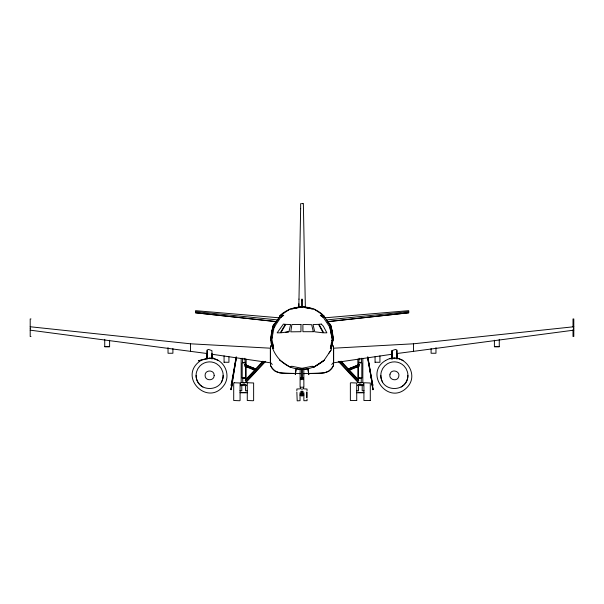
<?xml version="1.0" encoding="UTF-8"?>
<svg xmlns="http://www.w3.org/2000/svg" width="604" height="604" viewBox="0 0 604 604"><rect width="100%" height="100%" fill="white"/><g stroke="black" fill="none" stroke-linecap="round" stroke-linejoin="round"><path stroke-width="0.91" d="M333.529 348.599L333.536 346.756L331.747 343.767L333.536 346.756L333.536 365.375C328.47 376.888 313.733 372.275 303.782 373.725M298.98 299.161L300.641 208.622M391.996 359.101L392.049 350.607L395.446 349.437L396.956 350.026L396.956 359.07L396.888 353.287M207.112 353.287L207.051 359.146L207.044 350.026L208.554 349.437L211.951 350.607L212.004 359.101M298.859 303.782L298.814 307.512L298.98 299.093M361.207 382.959L361.275 378.308L360.739 378.157M303.533 388.666L303.555 387.202M391.958 354.057L392.049 350.607L391.988 359.184M396.518 356.345L396.888 350.728M242.763 358.225L242.483 362.287L243.14 362.468L245.171 362.287L244.892 358.225M359.108 358.225L358.829 362.287L359.486 362.468L361.517 362.287L361.237 358.225M333.393 348.576L333.536 346.756M232.147 384.28L231.136 385.133L232.147 384.28L230.985 389.678L236.066 357.002M231.294 389.678L236.375 357.002M330.849 345.73L330.562 347.64L331.309 347.64L331.709 345.73M223.17 375.363C223.306 392.872 195.975 392.857 196.104 375.363M407.896 375.363C408.025 392.857 380.694 392.872 380.83 375.363M300.324 369.308L296.141 368.734L295.311 374.623L296.141 368.734C281.653 366.137 271.06 352.51 270.554 337.998L270.992 340.195M272.064 332.487L272.034 333.385M230.985 389.678L231.83 384.28M231.136 385.133L236.187 357.409M231.453 385.133L236.504 357.402M300.935 394.91L301.547 391.724M272.691 327.602L271.551 333.385L272.653 328.508M271.687 334.261L273.212 326.439L279.516 316.987M272.155 337.092L271.808 338.852L273.265 345.918M271.845 338.859L274.125 327.293L280.664 317.478L283.744 315.265L281.721 315.265L279.992 316.383L273.265 326.538L272.676 329.701L274.057 325.503L273.355 326.409M331.875 340.603L332.223 338.852L329.905 327.293M332.343 342.513L331.143 348.516L330.358 348.516L331.936 340.15M333.031 340.195L333.242 339.131M270.569 338.013L272.963 325.979L274.948 323.027L274.239 324.091M270.864 338.383L271.747 333.869M272.381 330.894L272.698 329.301M332.283 342.876L333.182 338.368M296.141 368.734C306.183 371.211 316.33 366.892 323.948 360.475L331.067 350.056L333.461 338.013L331.067 325.979L329.104 323.027L329.799 324.091M288.961 331.709L290.622 324.529L285.813 324.371L280.852 332.819L288.961 331.739L285.601 332.328M270.471 348.599L270.464 346.756L272.253 343.767L270.464 346.756L270.464 365.375C275.53 376.888 290.267 372.275 300.218 373.725M300.913 377.643L300.498 378.693L300.935 379.75L300.618 379.259M303.042 379.727L303.457 378.67L303.019 377.643M274.156 327.323L274.888 326.228M272.97 325.986L274.299 324.008M328.976 353.144L331.067 350.056M240.634 382.725L240.634 385.707L241.524 384.514L245.798 384.514L246.689 385.707M357.311 385.707L358.202 384.514L362.476 384.514L363.366 385.707L363.366 382.725M331.747 364.514L333.536 362.415L333.567 365.375L331.747 368.364L328.757 371.354L324.288 372.834L310.909 373.453M245.156 380.203L262.899 361.192M245.571 380.588L263.314 361.577M245.685 381.985L264.695 361.615M246.1 382.347L265.715 361.298M200.943 360.445C176.564 376.405 208.75 408.583 224.711 384.212C230.396 374.767 224.831 361.366 214.133 358.716C213.635 355.295 183.556 365.261 207.859 358.399M385.669 360.445C363.51 373.431 388.387 405.835 406.666 387.813C421.064 374.027 402.347 350.192 385.767 360.445M279.833 315.869L290.011 309.052M279.773 315.741C291.37 304.726 310.683 303.646 322.634 314.661M280.686 317.515L281.487 316.987M314.05 367.036L324.257 360.226L314.02 367.036M348.606 369.24L359.456 364.793L347.572 369.248M347.557 369.225L359.252 364.469M349.021 369.875L359.04 365.79M348.425 370.569L359.282 366.152M240.634 385.707L241.524 385.352M393.657 358.346L394.797 358.127L394.797 358.625M242.181 378.006L245.496 378.006L245.496 362.913L242.181 362.913L242.181 378.006L242.989 377.772M244.839 383.887L243.321 384.038M358.504 362.913L361.819 362.913L361.819 378.006L361.011 378.217L358.504 378.006L358.504 362.913L359.335 362.672M358.504 378.006L359.335 377.772M242.793 382.959L242.725 378.308L243.261 378.157M244.93 378.308L242.725 378.308M361.275 378.308L359.07 378.308M290.932 308.87L302 306.651L313.099 308.87M294.926 308.35L299.35 307.459M280.082 360.475L279.773 360.226L290.162 367.194L291.732 366.235L302 368.304L312.298 366.235L313.869 367.164M291.83 308.961L296.451 308.032M291.83 308.772L301.079 306.953M392.177 354.223L333.665 362.793L333.665 348.191L413.536 343.797L573.8 326.756M396.82 353.544L573.8 330.161M303.699 369.308L307.949 368.734L308.78 374.654L307.949 368.734M389.897 358.746L392.577 358.399M327.572 321.743L408.719 312.781L408.719 310.66L325.292 317.795M328.108 321.547L408.719 312.781M326.356 319.954L408.719 311.641M304.212 388.863L307.051 389.036L307.051 390.75M301.509 203.623L302.8 203.623L302.4 203.623M301.683 300.573L302.317 300.573M281.064 315.718L283.034 315.718M322.966 315.718L321.003 315.718L322.913 317.168M30.993 318.957L30.2 318.957L30.2 328.606M332.547 333.385L331.324 327.602L331.558 328.508C330.622 324.99 332.721 335.945 332.351 332.487M331.989 333.385L331.958 332.487M30.993 336.496L30.2 336.496L30.2 328.787M270.902 339.803L270.788 339.131M273.046 344.824L273.68 348.516L272.887 348.516L272.313 345.73M104.734 346.666L109.603 346.666M494.397 346.666L499.266 346.666M272.631 347.187L273.378 347.187M330.667 347.187L331.392 347.187M272.729 347.64L273.476 347.64L273.189 345.73M218.331 360.445L214.103 358.746L211.423 358.399M403.057 360.445L398.866 358.716L396.141 358.399M224.069 362.234L228.931 362.294L228.931 356.76M375.069 362.234L379.931 362.294L379.931 355.847M245.405 382.249L246.153 382.249M357.847 382.249L358.595 382.249M241.524 382.543L245.798 382.543M358.202 382.543L362.476 382.543M360.679 384.038L359.161 383.887M242.332 385.586L245.526 385.586L245.526 390.856L247.413 390.758M361.668 385.586L358.474 385.586L358.474 390.856L356.587 390.758M300.981 389.082L302.966 389.082M239.939 390.758L241.804 390.758L241.796 385.586M364.061 390.758L362.196 390.758L362.204 385.586M300.981 391.286L302.966 391.286M241.796 392.608L245.526 392.608M358.474 392.608L362.204 392.608M239.939 392.743L247.413 392.743M356.587 392.743L364.061 392.743M300.075 394.201L303.827 394.201M300.075 395.522L303.827 395.522M371.853 384.28L372.864 385.133L371.853 384.28L373.015 389.678L367.934 357.002M367.625 357.002L372.789 387.27M293.091 373.453L279.712 372.834L275.243 371.354L272.253 368.364L270.464 365.375L270.494 362.445L272.253 364.514M30.2 326.756L190.464 343.797L270.335 348.191L270.335 362.793L211.823 354.223M299.712 388.863L296.851 389.014L296.851 390.728M278.98 317.795L195.553 310.66L195.553 312.781L276.707 321.743M195.553 311.641L277.916 319.954M195.553 312.781L276.171 321.547M30.2 330.161L207.18 353.544M304.552 307.27L312.2 308.772M304.567 307.436L306.281 307.783M310.562 308.636L312.276 308.976M304.658 307.459L309.097 308.35M244.665 362.672L245.496 362.913M244.665 377.772L245.496 378.006M361.011 377.772L361.819 378.006M210.343 358.346L209.203 358.127L209.203 358.625M256.428 369.248L244.552 364.771L255.394 369.24M362.476 385.352L363.366 385.707M244.748 364.469L256.443 369.225M244.96 365.79L254.979 369.875M244.718 366.152L255.575 370.569M314.02 309.052L324.197 315.869M341.101 361.192L358.844 380.203M340.686 361.577L358.429 380.588M339.305 361.615L358.315 381.985M338.278 361.298L357.93 382.347M324.612 317.168L322.309 315.265L320.294 315.265L323.374 317.478L329.875 327.323L332.185 338.859M330.675 326.409C329.218 323.042 332.094 331.883 331.219 328.795M329.686 323.933L331.06 325.986M324.514 316.987L330.818 326.439L331.664 331.007M326.387 319.841L330.766 326.538M302.279 391.724L302.921 394.91M272.14 345.035L272.389 346.281M331.339 327.602L331.543 328.508M331.634 330.584L333.174 338.383M270.849 338.368L272.313 345.79M367.813 357.409L372.864 385.133M367.496 357.402L372.547 385.133M372.17 384.28L373.015 389.678M372.472 387.262L372.706 389.678M270.464 346.756L270.607 348.576M207.112 350.728L207.482 356.345M302.03 369.565L302 368.304M303.359 203.623L305.36 307.383M300.399 387.202L300.422 388.666M573.8 328.606L573.8 318.957L573.007 318.957L573.007 327.006M573.8 328.787L573.8 336.496L573.007 336.496L573.007 329.701M499.266 339.342L499.266 346.726L494.397 346.726L494.397 340.256M435.967 347.632L435.967 353.249L431.097 353.249L431.097 348.568M413.536 343.797L413.536 351.098M375.069 356.76L375.069 362.294M362.83 358.293L362.83 382.249M357.847 359.214L357.847 379.486M307.051 392.079L307.051 397.636M307.051 398.972L307.051 400.686L303.872 400.709L303.872 392.608M306.636 392.079L306.636 397.636M303.82 368.712L303.872 387.224L300.082 387.224L300.128 368.712M302.846 391.309L302.846 395.914L301.109 395.914L301.109 391.309M302.43 369.15L302.43 379.153L301.985 379.372L301.57 379.229L301.547 369.15M302.317 307.512L302.317 299.191L301.683 299.191L301.683 307.512M300.641 203.623L300.641 208.742M300.029 392.63L300.029 400.686L297.191 400.852L296.851 392.056M246.153 359.214L246.153 379.486M241.17 358.293L241.17 382.249M224.069 355.847L224.069 362.294M190.464 343.797L190.464 351.098M172.903 348.568L172.903 353.249L168.033 353.249L168.033 347.632M109.603 340.256L109.603 346.726L104.734 346.726L104.734 339.342M202.884 387.043A13.666 13.666 0 0 1 196.564 378.844A13.326 13.326 0 0 1 196.564 371.875L197.923 368.614L200.083 365.835A13.514 13.514 0 0 1 216.421 363.676L219.192 365.835L221.351 368.614L222.71 371.875A13.326 13.326 0 0 1 221.351 382.083M401.116 387.043A13.666 13.666 0 0 0 407.436 378.844A13.326 13.326 0 0 0 407.436 371.875L406.077 368.614L403.917 365.835A13.514 13.514 0 0 0 387.579 363.676L384.808 365.835L382.649 368.614L381.29 371.875A13.326 13.326 0 0 0 382.649 382.083M300.981 324.469L300.951 331.709L290.781 331.838L291.891 324.529L300.981 324.469M207.112 353.197L207.074 358.127L207.112 353.197M392.019 353.906L391.988 358.157L391.988 353.906M389.988 374.201C388.259 379.78 397.462 382.249 398.746 376.556C400.49 370.984 391.279 368.5 389.988 374.201M214.163 375.386C214.375 381.215 204.899 381.207 205.081 375.386C204.869 369.542 214.397 369.535 214.163 375.386M271.732 332.487L271.506 333.385L271.717 332.487M285.322 324.318L280.264 332.819L277.153 332.819L283.412 324.099L285.322 324.318M234.186 382.762L233.71 383.019L233.71 400.49L239.562 400.746L240.075 400.527L240.075 382.981L234.186 382.762M247.746 382.762L247.27 383.019L247.27 400.49L253.121 400.746L253.635 400.527L253.635 382.981L247.746 382.762M356.73 400.49L350.365 400.527L350.365 382.981L350.879 382.762L356.73 383.019L356.73 400.49M370.29 400.49L363.925 400.527L363.925 382.981L364.438 382.762L370.29 383.019L370.29 400.49M321.298 324.099L318.957 324.28L323.744 332.819L326.877 332.819L323.291 326.1L321.298 324.099M318.557 324.371L313.038 324.529L314.729 331.807L323.178 332.819L318.557 324.371M313.348 331.709L302.921 331.709L302.891 324.469L311.649 324.68L313.348 331.709M396.956 358.127L396.888 353.197L396.926 358.127M212.012 358.157L211.981 353.906L212.012 358.157"/></g></svg>
